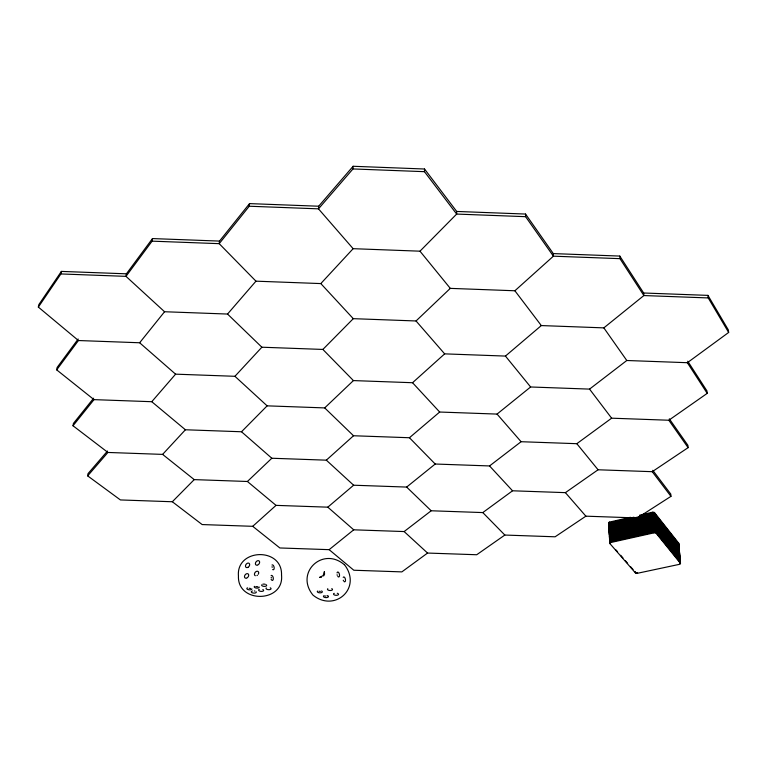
<?xml version="1.0" encoding="UTF-8"?>
<svg xmlns="http://www.w3.org/2000/svg" width="767" height="767" viewBox="0 0 767 767"><rect width="100%" height="100%" fill="white"/><g stroke="black" fill="none" stroke-linecap="round" stroke-linejoin="round"><path stroke-width="1.15" d="M456.681 211.443L456.662 214.07L419.98 251.183L353.136 248.681L318.478 208.845L318.679 206.227L353.127 166.276L424.534 169.008L456.681 211.443L525.539 214.051L553.295 253.589L553.4 256.178L514.887 290.77L450.287 288.373L416.04 320.97L353.28 318.669L320.817 283.579L255.957 281.173L219.199 243.666L152.087 241.154L125.999 276.36L60.89 273.944L38.35 307.097L78.426 340.529L139.652 342.763L175.585 374.162L234.932 376.3L267.127 405.848L324.7 407.91L353.52 435.752L409.444 437.736L439.664 412.032L497.054 414.084L530.62 386.98L589.555 389.109L626.792 360.5L687.357 362.705L728.65 332.456L728.353 329.944L707.951 295.381L643.657 293.004L619.794 256.073L553.295 253.589M728.65 332.456L708.229 297.932L643.868 295.554L619.976 258.661L553.4 256.178L525.606 216.678L456.662 214.07L424.467 171.674L424.534 169.008M318.679 206.227L249.534 203.61L219.506 241.087L219.199 243.666L249.246 206.227L318.478 208.845L352.973 168.941L353.127 166.276M249.246 206.227L249.534 203.61M152.087 241.154L152.48 238.575L219.506 241.087M152.48 238.575L126.411 273.819L125.999 276.36L164.56 311.738L227.54 314.048L261.873 347.211L322.878 349.436L353.414 380.585L412.55 382.723L444.659 353.865L505.443 356.08L541.31 325.572L603.84 327.873L643.868 295.554L643.657 293.004M652.784 470.315L670.77 494.063L670.962 496.354L637.329 517.965L585.873 516.172L555.107 536.795L504.839 535.05L476.71 554.742L427.564 553.055L401.86 571.885L353.798 570.236L329.139 549.661L279.85 547.964L252.727 526.315L202.152 524.561L172.335 501.752L120.409 499.94L87.659 475.876L88.032 473.603L107.485 451.044M669.303 418.83L687.884 445.291L688.104 447.65L652.247 471.686L598.068 469.778L565.404 492.644L512.548 490.794L482.807 512.577L431.188 510.774L404.142 531.56L353.721 529.815L327.806 507.169L276.034 505.367L247.405 481.484L194.214 479.615L162.604 454.39L107.907 452.453L73.018 425.771L73.431 423.422L93.641 398.188M324.566 574.215L324.393 571.568L323.195 575.566L319.513 577.417L321.315 577.417M687.759 361.228L706.953 390.93L707.212 393.366L668.824 420.239L611.625 418.188L576.822 443.69L521.09 441.715L489.547 465.943L435.205 464.025L406.654 487.074L353.625 485.214L326.339 460.171L271.815 458.244L241.509 431.763L185.403 429.769L151.77 401.707L93.996 399.636L56.691 369.867L57.142 367.441L78.167 339.014M60.89 273.944L61.389 271.403L126.411 273.819M38.35 307.097L38.849 304.595L61.389 271.403M323.645 575.902L324.201 575.097M56.691 369.867L78.426 340.529M73.018 425.771L93.996 399.636M139.652 342.763L164.56 311.738M87.659 475.876L107.907 452.453M151.77 401.707L175.585 374.162M227.54 314.048L255.957 281.173M162.604 454.39L185.403 429.769M234.932 376.3L261.873 347.211M320.817 283.579L353.136 248.681M172.335 501.752L194.214 479.615M241.509 431.763L267.127 405.848M322.878 349.436L353.28 318.669M247.405 481.484L271.815 458.244M324.7 407.91L353.414 380.585M252.727 526.315L276.034 505.367M326.339 460.171L353.52 435.752M327.806 507.169L353.625 485.214M329.139 549.661L353.721 529.815M679.054 555.557A1.649 0.767 -3.6 0 0 679.677 554.646L655.449 524.369A1.707 0.815 -3.4 0 0 653.254 523.986L610.311 533.707A1.678 0.805 -2.5 0 0 609.381 534.781L608.71 523.152A1.668 0.805 -2.6 0 1 609.631 522.068L630.416 517.294M639.659 515.175L652.362 512.26A1.697 0.825 -3.5 0 1 654.539 512.644L678.68 543.161L680.425 563.323A1.659 0.757 -3.6 0 1 679.418 564.339L637.511 573.265A1.63 0.738 -2.8 0 1 635.412 572.92L609.89 543.573L609.42 535.51A1.678 0.805 -2.5 0 1 610.35 534.436L653.311 524.724A1.707 0.815 -3.4 0 1 655.507 525.107L679.735 555.366A1.649 0.767 -3.6 0 1 679.121 556.276M633.935 517.226L609.679 522.797A1.668 0.805 -2.6 0 0 608.749 523.88M639.707 515.903L652.41 512.989A1.697 0.825 -3.5 0 1 654.596 513.372L678.737 543.88A1.639 0.767 -3.7 0 1 678.45 544.647M609.89 543.573A1.687 0.796 -2.5 0 1 610.82 542.509L653.935 532.864A1.707 0.815 -3.4 0 1 656.13 533.247L680.425 563.323M255.775 586.554L257.933 586.755M318.986 591.29L320.443 591.338M325.093 596.093L325.822 596.074M352.973 168.941L424.467 171.674M249.112 588.27L250.55 588.49M344.354 564.752C323.06 546.248 294.557 572.422 312.965 595.087C334.402 612.67 362.129 588.49 344.786 565.106M404.142 531.56L427.564 553.055M406.654 487.074L431.188 510.774M409.444 437.736L435.205 464.025M482.807 512.577L504.839 535.05M412.55 382.723L439.664 412.032M489.547 465.943L512.548 490.794M616.026 549.958L617.579 551.732M620.666 555.298L622.986 557.964M625.306 560.629L627.627 563.304M630.723 566.861L633.043 569.526M416.04 320.97L444.659 353.865M497.054 414.084L521.09 441.715M565.404 492.644L585.873 516.172M419.98 251.183L450.287 288.373M505.443 356.08L530.62 386.98M576.822 443.69L598.068 469.778M514.887 290.77L541.31 325.572M589.555 389.109L611.625 418.188M652.247 471.686L670.962 496.354M603.84 327.873L626.792 360.5M668.824 420.239L688.104 447.65M687.357 362.705L707.212 393.366M272.084 566.631L272.189 567.359M271.211 577.225L271.317 577.954M707.951 295.381L708.229 297.932M654.539 512.644L656.13 533.247M652.362 512.26L653.935 532.864M619.794 256.073L619.976 258.661M637.511 573.265L637.463 572.546A1.63 0.748 -2.8 0 1 636.217 572.585M635.316 571.482L635.412 572.92M609.631 522.068L610.82 542.509M525.539 214.051L525.606 216.678M678.68 543.161A1.639 0.767 -3.7 0 1 678.383 543.937M608.787 524.599A1.668 0.805 -2.6 0 1 609.717 523.516L652.468 513.717A1.697 0.825 -3.5 0 1 654.654 514.101L678.805 544.589A1.639 0.767 -3.7 0 1 678.507 545.366M608.835 525.328A1.668 0.805 -2.6 0 1 609.755 524.244L652.525 514.446A1.697 0.825 -3.5 0 1 654.711 514.83L678.862 545.308A1.639 0.767 -3.7 0 1 678.249 546.229M608.873 526.047A1.668 0.805 -2.6 0 1 609.803 524.964L652.583 515.184A1.697 0.825 -3.5 0 1 654.769 515.568L678.929 546.027A1.649 0.767 -3.7 0 1 678.316 546.948M608.912 526.776A1.668 0.805 -2.6 0 1 609.842 525.692L652.64 515.913A1.697 0.825 -3.5 0 1 654.826 516.296L678.987 546.737A1.649 0.767 -3.7 0 1 678.373 547.657M608.96 527.504A1.668 0.805 -2.6 0 1 609.89 526.421L652.698 516.642A1.697 0.825 -3.5 0 1 654.874 517.025L679.054 547.456A1.649 0.767 -3.7 0 1 678.44 548.376M608.998 528.223A1.668 0.805 -2.6 0 1 609.928 527.15L652.746 517.38A1.697 0.825 -3.5 0 1 654.932 517.763L679.111 548.175A1.649 0.767 -3.7 0 1 679.054 548.76M609.036 528.952A1.668 0.805 -2.6 0 1 609.966 527.869L652.803 518.108A1.697 0.825 -3.5 0 1 654.989 518.492L679.178 548.884A1.649 0.767 -3.7 0 1 679.111 549.479M609.084 529.681A1.678 0.805 -2.6 0 1 610.014 528.597L652.861 518.847A1.697 0.825 -3.5 0 1 655.047 519.23L679.236 549.603A1.649 0.767 -3.7 0 1 679.178 550.198M609.123 530.409A1.678 0.805 -2.6 0 1 610.053 529.326L652.918 519.575A1.697 0.825 -3.5 0 1 655.104 519.959L679.303 550.322A1.649 0.767 -3.7 0 1 679.236 550.917M609.171 531.138A1.678 0.805 -2.6 0 1 610.101 530.055L652.976 520.314A1.697 0.825 -3.5 0 1 655.162 520.697L679.361 551.042A1.649 0.767 -3.7 0 1 679.063 551.809M609.209 531.867A1.678 0.805 -2.6 0 1 610.139 530.783L653.033 521.042A1.707 0.825 -3.5 0 1 655.219 521.426L679.428 551.761A1.649 0.767 -3.7 0 1 679.131 552.528M609.247 532.595A1.678 0.805 -2.6 0 1 610.187 531.512L653.091 521.781A1.707 0.825 -3.5 0 1 655.277 522.164L679.485 552.48A1.649 0.767 -3.6 0 1 679.188 553.247M609.295 533.324A1.678 0.805 -2.6 0 1 610.225 532.24L653.139 522.519A1.707 0.825 -3.5 0 1 655.334 522.902L679.552 553.199A1.649 0.767 -3.6 0 1 679.255 553.966M609.334 534.053A1.678 0.805 -2.6 0 1 610.264 532.969L653.196 523.257A1.707 0.815 -3.5 0 1 655.392 523.631L679.61 553.918A1.649 0.767 -3.6 0 1 679.313 554.685M609.458 536.238A1.678 0.805 -2.5 0 1 610.398 535.165L653.369 525.462A1.707 0.815 -3.4 0 1 655.564 525.846L679.802 556.085A1.649 0.757 -3.6 0 1 679.178 556.995M609.506 536.977A1.678 0.805 -2.5 0 1 610.436 535.903L653.426 526.2A1.707 0.815 -3.4 0 1 655.622 526.584L679.859 556.804A1.649 0.757 -3.6 0 1 679.926 557.197M609.544 537.705A1.678 0.796 -2.5 0 1 610.484 536.632L653.484 526.939A1.707 0.815 -3.4 0 1 655.68 527.322L679.926 557.532A1.649 0.757 -3.6 0 1 679.993 557.916M609.592 538.434A1.678 0.796 -2.5 0 1 610.522 537.36L653.542 527.677A1.707 0.815 -3.4 0 1 655.727 528.06L679.984 558.251A1.649 0.757 -3.6 0 1 679.917 558.836M609.631 539.172A1.678 0.796 -2.5 0 1 610.561 538.098L653.599 528.415A1.707 0.815 -3.4 0 1 655.785 528.799L680.051 558.97A1.649 0.757 -3.6 0 1 679.984 559.565M609.669 539.901A1.678 0.796 -2.5 0 1 610.609 538.827L653.647 529.163A1.707 0.815 -3.4 0 1 655.843 529.537L680.108 559.699A1.659 0.757 -3.6 0 1 680.041 560.284M609.717 540.639A1.678 0.796 -2.5 0 1 610.647 539.565L653.705 529.901A1.707 0.815 -3.4 0 1 655.9 530.275L680.176 560.418A1.659 0.757 -3.6 0 1 679.878 561.185M609.755 541.368A1.678 0.796 -2.5 0 1 610.695 540.304L653.762 530.639A1.707 0.815 -3.4 0 1 655.958 531.023L680.233 561.147A1.659 0.757 -3.6 0 1 679.936 561.914M609.803 542.106A1.678 0.796 -2.5 0 1 610.733 541.032L653.82 531.378A1.707 0.815 -3.4 0 1 656.015 531.761L680.3 561.875A1.659 0.757 -3.6 0 1 680.003 562.633M609.842 542.835A1.678 0.796 -2.5 0 1 610.781 541.77L653.877 532.125A1.707 0.815 -3.4 0 1 656.073 532.499L680.358 562.594A1.659 0.757 -3.6 0 1 680.061 563.361M272.122 580.331A2.522 1.285 77.4 0 1 271.115 579.315M271.125 575.566A2.522 1.285 77.4 0 1 273.042 577.043A2.522 1.285 77.4 0 1 272.784 580.216M271.997 565.001A2.502 1.275 77.2 0 1 274.135 567.427A2.502 1.275 77.2 0 1 272.64 569.545M257.309 565.164A2.531 1.812 -52.1 0 1 255.689 562.451A2.531 1.812 -52.1 0 1 259.256 561.108A2.531 1.812 -52.1 0 1 257.865 564.953M246.38 578.174A2.541 1.822 -52.7 0 1 244.615 575.835A2.541 1.822 -52.7 0 1 247.818 573.735A2.541 1.822 -52.7 0 1 247.933 577.158M247.463 577.628A2.541 1.822 -52.7 0 1 246.936 577.973M255.334 575.739A2.55 1.831 -52.5 0 1 254.836 572.853A2.55 1.831 -52.5 0 1 257.798 571.338A2.55 1.831 -52.5 0 1 258.306 574.224M257.453 575.24A2.55 1.831 -52.5 0 1 256.926 575.586M270.233 587.81A2.522 1.131 4 0 1 270.54 589.344A2.522 1.131 4 0 1 267.204 589.43A2.522 1.131 4 0 1 266.302 587.906M262.832 589.535A2.512 1.122 4.1 0 1 262.237 591.347A2.512 1.122 4.1 0 1 258.642 590.187M258.91 589.631A2.512 1.122 4.1 0 1 259.284 589.411M266.254 584.742A2.531 1.131 4.1 0 1 264.596 586.381A2.531 1.131 4.1 0 1 261.662 584.857M262.765 584.205A2.531 1.131 4.1 0 1 265.286 584.291M259.246 587.062A2.522 1.131 4.2 0 1 256.216 588.049A2.522 1.131 4.2 0 1 254.481 586.333M251.873 588.788A2.522 1.122 4.3 0 1 248.537 589.718A2.522 1.122 4.3 0 1 247.473 587.838M256.178 591.779A2.512 1.112 4.2 0 1 253.944 593.112A2.512 1.112 4.2 0 1 251.346 591.616M251.931 591.136A2.512 1.112 4.2 0 1 252.42 590.973M254.308 590.926A2.512 1.112 4.2 0 1 254.922 591.06M337.049 572.92A2.512 1.179 77.4 0 1 338.698 572.613A2.512 1.179 77.4 0 1 339.445 576.084A2.512 1.179 77.4 0 1 337.796 576.391M337.259 575.346A2.512 1.179 77.4 0 1 337.077 574.723M344.45 581.817A2.502 1.17 77.5 0 1 344.124 581.626M343.501 580.811A2.502 1.17 77.5 0 1 343.261 580.245M343.204 577.388A2.502 1.17 77.5 0 1 345.092 578.26A2.502 1.17 77.5 0 1 345.045 581.702M321.555 590.964A2.512 1.122 3.1 0 1 321.776 592.488A2.512 1.122 3.1 0 1 318.43 592.575A2.512 1.122 3.1 0 1 317.624 591.06M331.747 588.634A2.512 1.131 2.9 0 1 331.948 590.168A2.512 1.131 2.9 0 1 328.583 590.254A2.512 1.131 2.9 0 1 327.806 588.73M328.314 596.285A2.493 1.112 3 0 1 325.313 597.551A2.493 1.112 3 0 1 324.125 595.643M327.125 595.566A2.493 1.112 3 0 1 328.055 596.007M338.458 593.984A2.502 1.122 2.8 0 1 336.406 595.317A2.502 1.122 2.8 0 1 333.559 594.109M333.875 593.562A2.502 1.122 2.8 0 1 334.268 593.342M337.279 593.265A2.502 1.122 2.8 0 1 337.796 593.466M281.527 575.049C284.423 602.872 237.214 603.782 238.441 575.998C236.035 548.242 282.572 547.044 281.527 575.049M247.914 567.359A2.531 1.802 -52.3 0 0 249.198 563.409A2.531 1.802 -52.3 0 0 245.603 565.26A2.531 1.802 -52.3 0 0 247.914 567.359"/></g></svg>
